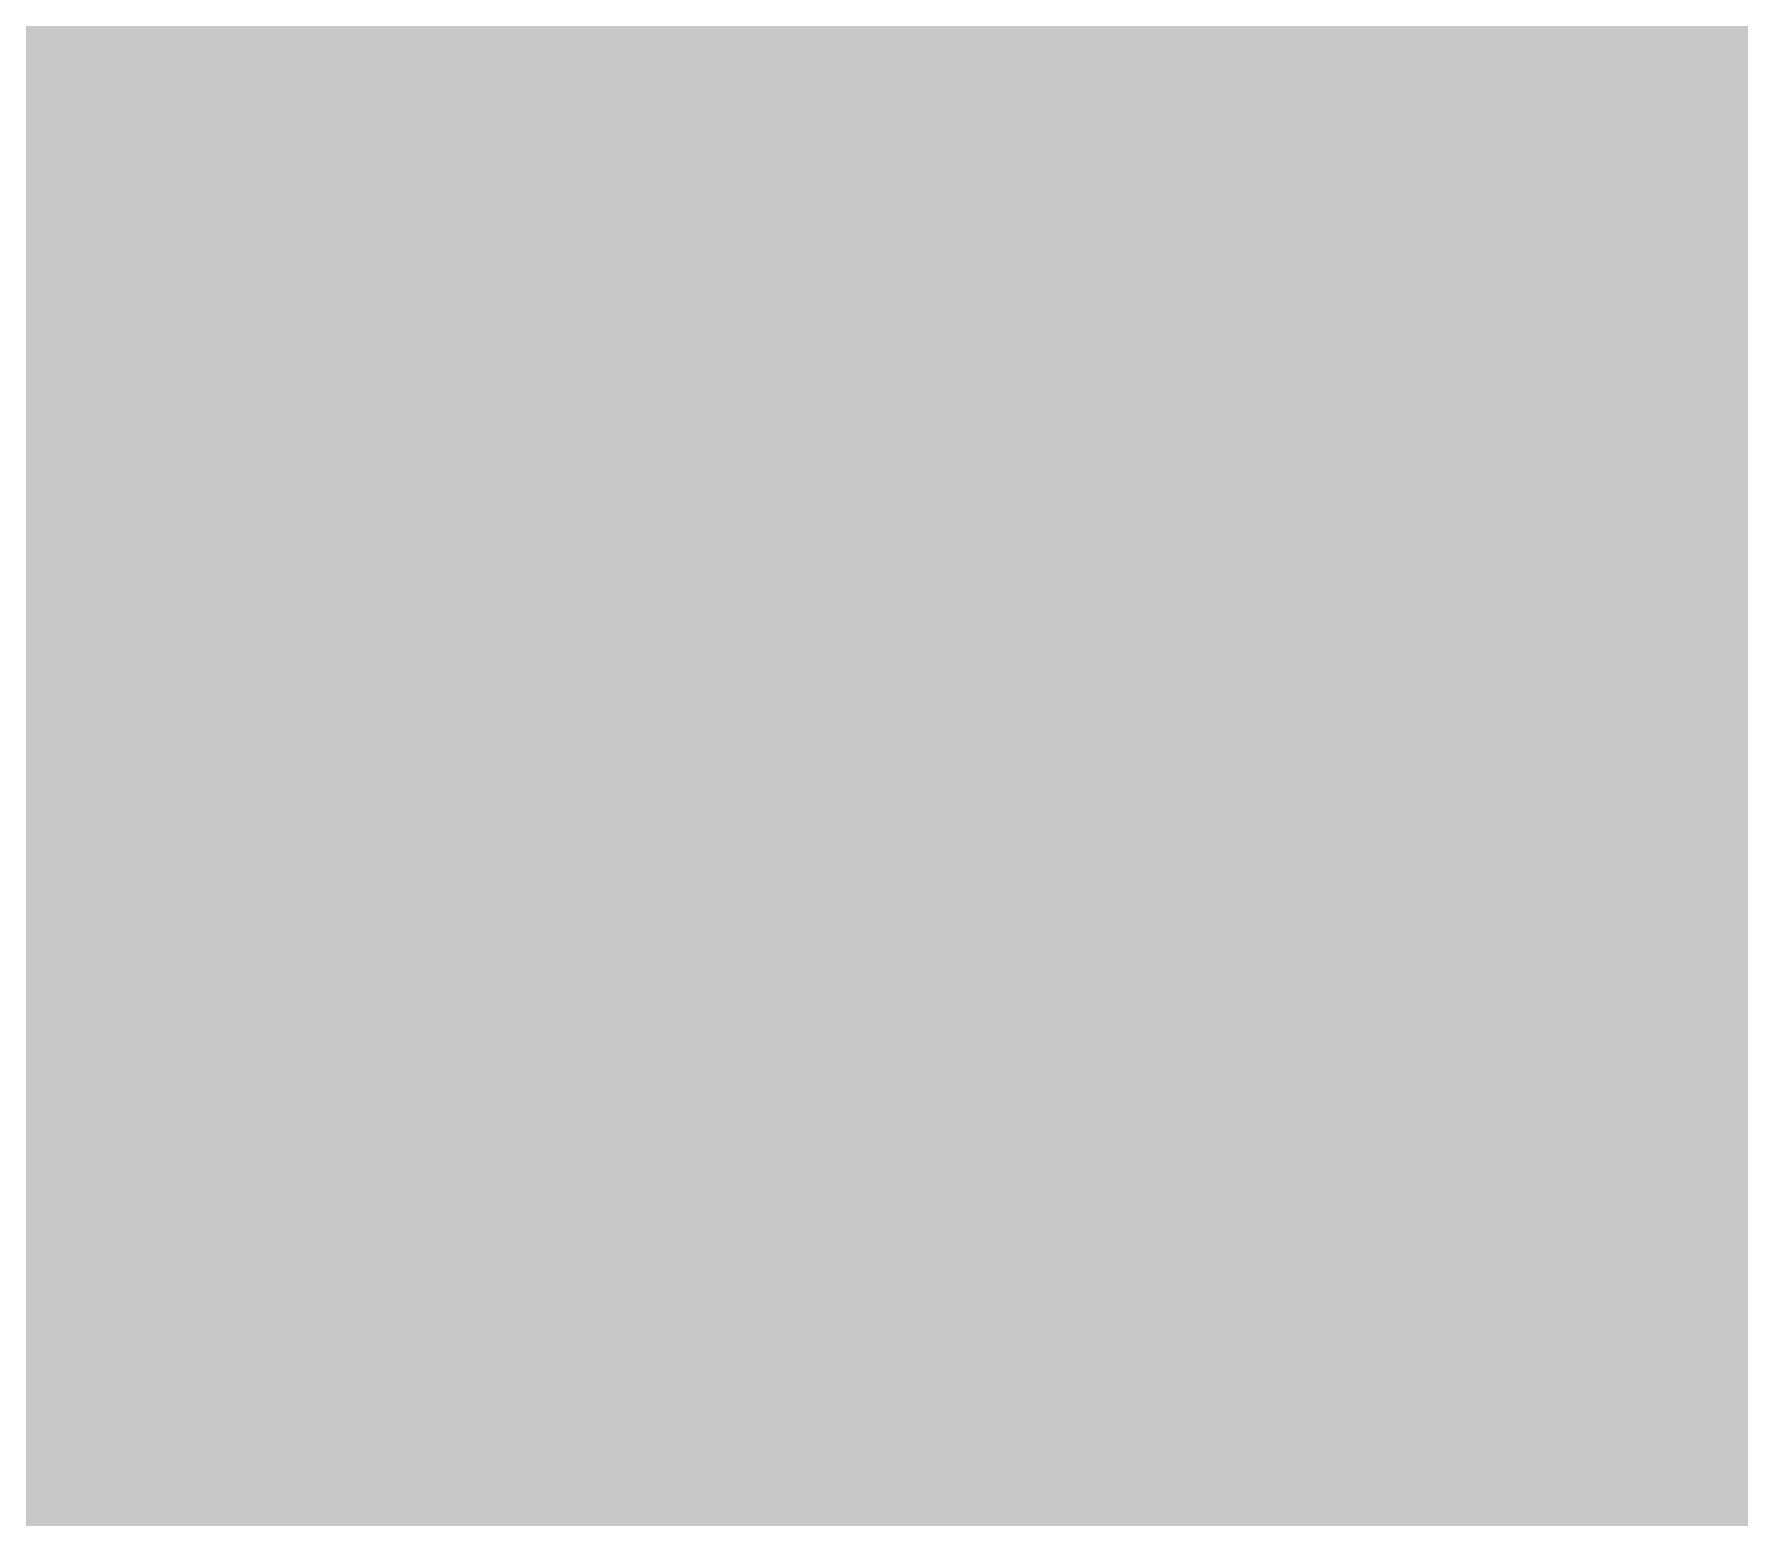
# Model space of a CAD drawing. Header units: inches. Extents: x 22 to 371, y 55 to 284.
# Drawn here: x 61.4738 to 61.6657, y 154.8845 to 155.0515 of the extents above; entities that cross this region are included whole.
import ezdxf

# ---------------------------------------------------------------- set-up
doc = ezdxf.new("R2010")
doc.units = ezdxf.units.IN
doc.layers.add('Bottom Layer', color=5, linetype='Continuous')
doc.layers.add('Top Layer', color=1, linetype='Continuous')

msp = doc.modelspace()

# ---------------------------------------------------------------- hatches: boundary and pattern name
at = {"layer": 'Top Layer'}
msp.add_hatch(color=1, dxfattribs=at).paths.add_polyline_path([(60.09422, 159.85), (60.09422, 157.942), (61.25284, 157.942), (61.6735, 157.52134), (61.79419, 157.4407), (61.79419, 155.74201), (62.16559, 155.74201), (62.16559, 154.63373), (63.13079, 154.63373), (63.13079, 154.81676), (63.4873, 154.81676), (63.4873, 154.72263), (64.56654, 154.72263), (64.95061, 154.33856), (65.06569, 154.26167), (65.06816, 154.24664), (64.97813, 154.05847), (59.08891, 154.05847), (58.3124, 154.83497), (58.3124, 159.89008), (59.34634, 159.89008), (59.34634, 160.00838), (59.98601, 160.00838)])

# ---------------------------------------------------------------- linework, layer by layer
at = {"layer": 'Bottom Layer'}
for points in [[(61.62921, 154.92312, 0.254, 0.254, 0), (61.62921, 155.48728, 0.254, 0.254, 0)], [(61.31021, 154.60412, 0.254, 0.254, 0), (61.62921, 154.92312, 0.254, 0.254, 0)]]:
    msp.add_lwpolyline(points, format="xyseb", dxfattribs=at)
msp.add_lwpolyline([(61.56571, 154.92312, 0.127, 0.127, 1), (61.69271, 154.92312, 0.127, 0.127, 1)], format="xyseb", close=True, dxfattribs=at)
msp.add_lwpolyline([(61.56571, 154.92312, 0.127, 0.127, 1), (61.69271, 154.92312, 0.127, 0.127, 1)], format="xyseb", close=True, dxfattribs=at)

doc.saveas('drawing.dxf')
